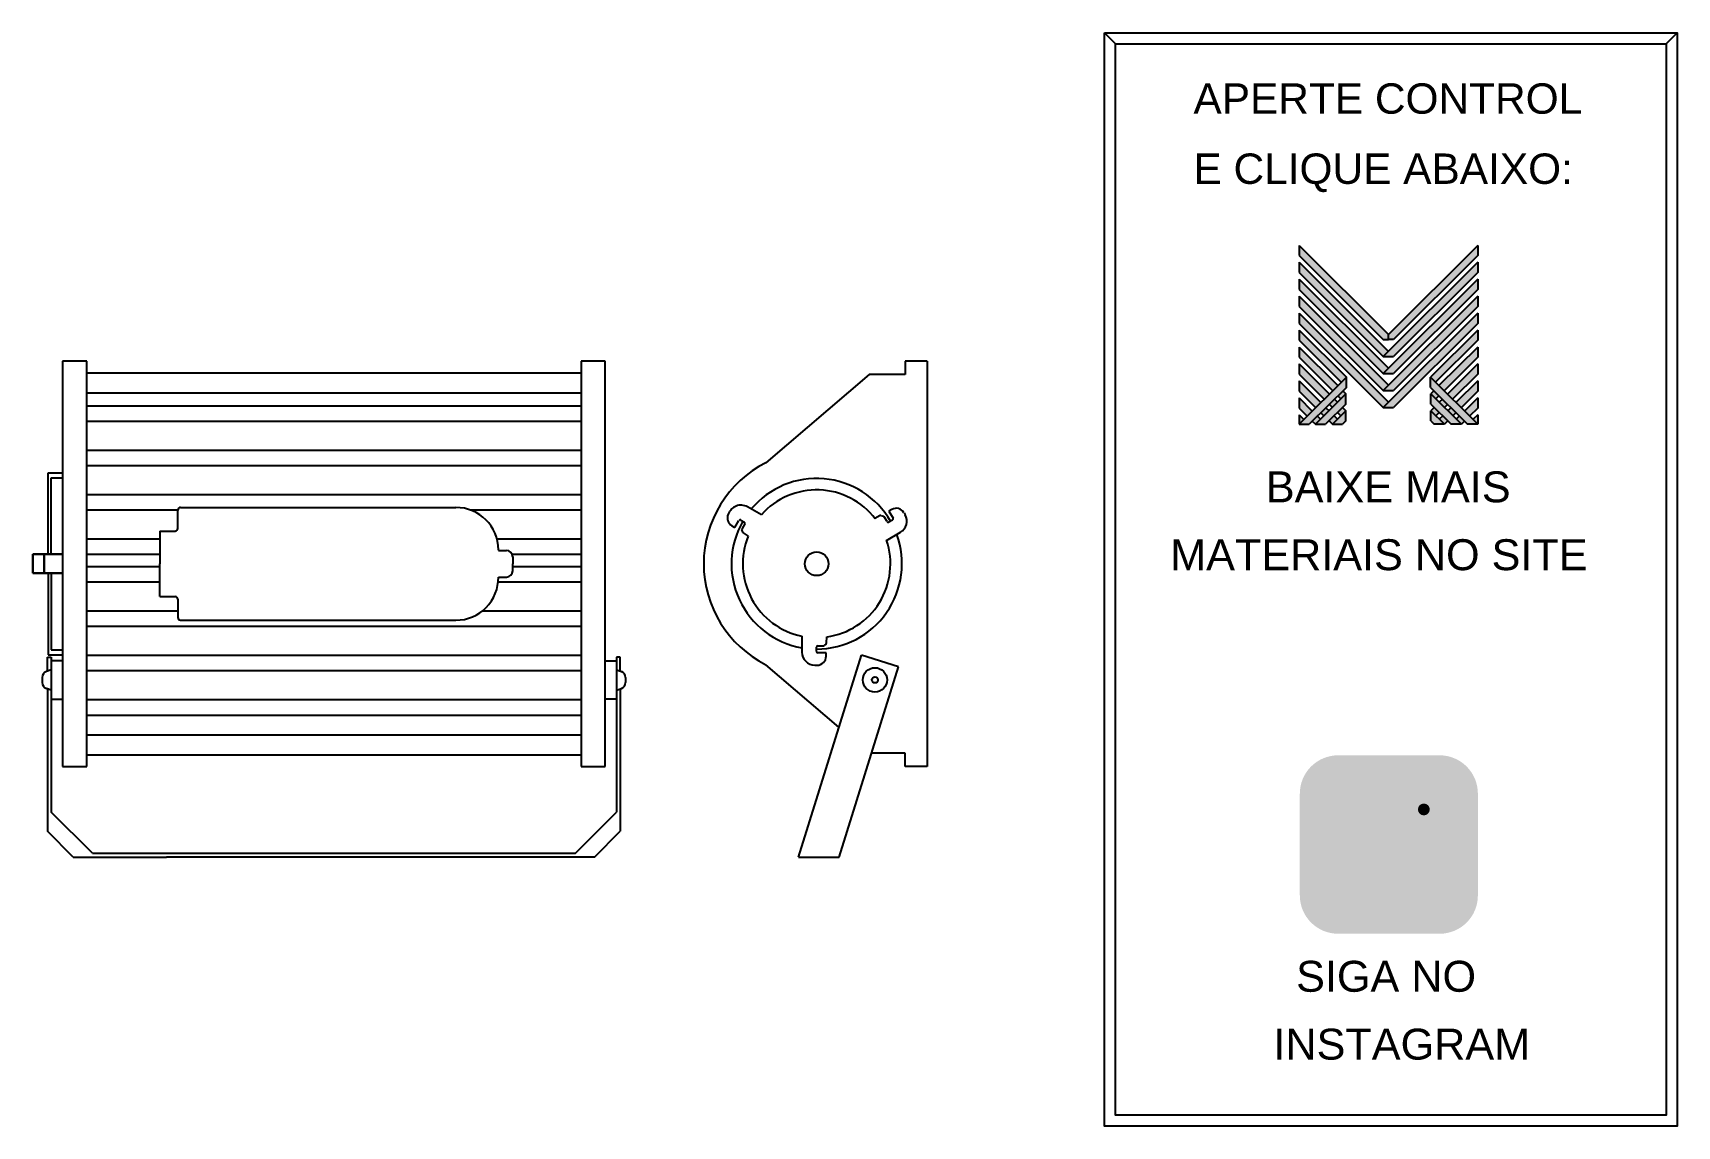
# Model space of a CAD drawing. Header units: millimetres. Extents: x 490 to 1641, y 8 to 773.
import ezdxf

# ---------------------------------------------------------------- set-up
doc = ezdxf.new("R2010")
doc.units = ezdxf.units.MM
for name, color, linetype in [('BUCHA DE PASSAGEM', 20, 'Continuous'), ('logo01', 10, 'Continuous'), ('logo02', 250, 'Continuous'), ('REFLETOR', 1, 'Continuous')]:
    doc.layers.add(name, color=color, linetype=linetype)
doc.styles.get("Standard").update_dxf_attribs({"font": 'arial.ttf'})

# ---------------------------------------------------------------- blocks, each defined once
blk = doc.blocks.new('MESH')
at = {"layer": 'logo01'}
h = blk.add_hatch(color=256, dxfattribs=at)
h.dxf.hatch_style = 1
h.paths.add_polyline_path([(30046, 14087), (30046, 13835), (32119, 11769), (32248, 11769), (32248, 11893)])
h.paths.add_polyline_path([(30046, 13670), (30046, 13418), (32121, 11349), (32248, 11475)])
h.paths.add_polyline_path([(30046, 13253), (30046, 13001), (32121, 10932), (32248, 11058)])
h.paths.add_polyline_path([(30046, 12835), (30046, 12583), (32121, 10515), (32248, 10641)])
h.paths.add_polyline_path([(30046, 12418), (30046, 12166), (32121, 10097), (32248, 10223)])
h.paths.add_polyline_path([(30046, 12001), (30046, 11749), (31084, 10714), (31211, 10840)])
h.paths.add_polyline_path([(30046, 11583), (30046, 11331), (30875, 10505), (31001, 10631)])
h.paths.add_polyline_path([(30046, 11166), (30046, 10914), (30666, 10296), (30792, 10422)])
h.paths.add_polyline_path([(30046, 10749), (30046, 10497), (30456, 10088), (30583, 10214)])
h.paths.add_polyline_path([(30046, 10331), (30046, 10079), (30247, 9879), (30373, 10005)])
h.paths.add_polyline_path([(30164, 9796), (30046, 9914), (30046, 9679)])
h.paths.add_polyline_path([(30574, 9805), (30500, 9879), (30373, 9753), (30448, 9679)])
h.paths.add_polyline_path([(30784, 10013), (30709, 10088), (30583, 9962), (30657, 9887)])
h.paths.add_polyline_path([(30993, 9805), (30910, 9887), (30784, 9761), (30867, 9679)])
h.paths.add_polyline_path([(30993, 10222), (30918, 10296), (30792, 10170), (30867, 10096)])
h.paths.add_polyline_path([(31119, 10096), (30993, 9970), (31076, 9887), (31202, 10013)])
h.paths.add_polyline_path([(31202, 10431), (31128, 10505), (31001, 10379), (31076, 10305)], flags=17)
h.paths.add_polyline_path([(33284, 10840), (33284, 10588), (34196, 9679), (34449, 9679)])
h.paths.add_polyline_path([(33293, 10431), (33293, 10179), (33794, 9679), (34047, 9679)])
h.paths.add_polyline_path([(33293, 10013), (33293, 9761), (33376, 9679), (33628, 9679)], flags=17)
at = {"layer": 'logo02'}
h = blk.add_hatch(color=256, dxfattribs=at)
h.dxf.hatch_style = 1
h.paths.add_polyline_path([(34449, 13835), (34449, 14087), (32248, 11893), (32248, 11769), (32376, 11769)])
h.paths.add_polyline_path([(34449, 13418), (34449, 13670), (32121, 11349), (32374, 11349)])
h.paths.add_polyline_path([(34449, 13001), (34449, 13253), (32121, 10932), (32374, 10932)])
h.paths.add_polyline_path([(34449, 12583), (34449, 12835), (32121, 10515), (32374, 10515)])
h.paths.add_polyline_path([(34449, 12166), (34449, 12418), (32121, 10097), (32374, 10097)])
h.paths.add_polyline_path([(34449, 11749), (34449, 12001), (33284, 10840), (33411, 10714)], flags=17)
h.paths.add_polyline_path([(34449, 11331), (34449, 11583), (33494, 10631), (33620, 10505)], flags=17)
h.paths.add_polyline_path([(34449, 10914), (34449, 11166), (33703, 10422), (33829, 10296)], flags=17)
h.paths.add_polyline_path([(34449, 10497), (34449, 10749), (33912, 10214), (34039, 10088)])
h.paths.add_polyline_path([(34449, 10331), (34122, 10005), (34248, 9879), (34449, 10079)])
h.paths.add_polyline_path([(33577, 10296), (33502, 10222), (33628, 10096), (33703, 10170)])
h.paths.add_polyline_path([(33367, 10505), (33293, 10431), (33419, 10305), (33494, 10379)], flags=17)
h.paths.add_polyline_path([(33376, 10096), (33293, 10013), (33419, 9887), (33502, 9970)])
h.paths.add_polyline_path([(33786, 10088), (33711, 10013), (33838, 9887), (33912, 9962)])
h.paths.add_polyline_path([(33585, 9887), (33502, 9805), (33628, 9679), (33711, 9761)])
h.paths.add_polyline_path([(33995, 9879), (33921, 9805), (34047, 9679), (34122, 9753)])
h.paths.add_polyline_path([(34449, 9914), (34331, 9796), (34449, 9679)])
h.paths.add_polyline_path([(31202, 10013), (30867, 9679), (31119, 9679), (31202, 9761)], flags=17)
h.paths.add_polyline_path([(31202, 10179), (31202, 10431), (30448, 9679), (30701, 9679)])
h.paths.add_polyline_path([(31211, 10588), (31211, 10840), (30046, 9679), (30299, 9679)])
at = {"layer": 'logo01'}
for p, q in [((30046, 14087), (30046, 13835)), ((30046, 14087), (32248, 11893)), ((30046, 13835), (32119, 11769)), ((30046, 13670), (30046, 13418)), ((30046, 13670), (32248, 11475)), ((30046, 13418), (32121, 11349)), ((30046, 13253), (30046, 13001)), ((30046, 13253), (32248, 11058)), ((30046, 13001), (32121, 10932)), ((30046, 12835), (30046, 12583)), ((30046, 12835), (32248, 10641)), ((30046, 12583), (32121, 10515)), ((30046, 12418), (30046, 12166)), ((30046, 12418), (32248, 10223)), ((30046, 12166), (32121, 10097)), ((30046, 12001), (30046, 11749)), ((30046, 12001), (31211, 10840)), ((32119, 11769), (32248, 11769)), ((30046, 11749), (31084, 10714)), ((30046, 11583), (30046, 11331)), ((30046, 11583), (31001, 10631)), ((30046, 11331), (30875, 10505)), ((30046, 11166), (30046, 10914)), ((30046, 11166), (30792, 10422)), ((30046, 10914), (30666, 10296)), ((30046, 10749), (30046, 10497)), ((30046, 10749), (30583, 10214)), ((33284, 10840), (34449, 9679)), ((33284, 10588), (33284, 10840)), ((33284, 10588), (34196, 9679)), ((30046, 10497), (30456, 10088)), ((30046, 10331), (30046, 10079)), ((30046, 10331), (30373, 10005)), ((30792, 10170), (30867, 10096)), ((30918, 10296), (30993, 10222)), ((31001, 10379), (31076, 10305)), ((31128, 10505), (31202, 10431)), ((33293, 10431), (34047, 9679)), ((33293, 10179), (33293, 10431)), ((33293, 10179), (33794, 9679)), ((30046, 10079), (30247, 9879)), ((30046, 9914), (30046, 9679)), ((30046, 9914), (30164, 9796)), ((30373, 9753), (30448, 9679)), ((30500, 9879), (30574, 9805)), ((30583, 9962), (30657, 9887)), ((30709, 10088), (30784, 10013)), ((30784, 9761), (30867, 9679)), ((30910, 9887), (30993, 9805)), ((30993, 9970), (31076, 9887)), ((31119, 10096), (31202, 10013)), ((33293, 10013), (33628, 9679)), ((33293, 9761), (33293, 10013)), ((33293, 9761), (33376, 9679)), ((33628, 9679), (33376, 9679)), ((34047, 9679), (33794, 9679)), ((34449, 9679), (34196, 9679))]:
    blk.add_line(p, q, dxfattribs=at)
at = {"layer": 'logo02'}
for p, q in [((34449, 14087), (32248, 11893)), ((34449, 13835), (32376, 11769)), ((34449, 14087), (34449, 13835)), ((34449, 13670), (32121, 11349)), ((34449, 13418), (32374, 11349)), ((34449, 13670), (34449, 13418)), ((34449, 13253), (32121, 10932)), ((34449, 13001), (32374, 10932)), ((34449, 13253), (34449, 13001)), ((34449, 12835), (32121, 10515)), ((34449, 12583), (32374, 10515)), ((34449, 12835), (34449, 12583)), ((34449, 12418), (32121, 10097)), ((34449, 12166), (32374, 10097)), ((34449, 12418), (34449, 12166)), ((32248, 11769), (32248, 11893)), ((32376, 11769), (32248, 11769)), ((34449, 12001), (33284, 10840)), ((34449, 12001), (34449, 11749)), ((32121, 11349), (32374, 11349)), ((34449, 11749), (33411, 10714)), ((34449, 11583), (33494, 10631)), ((34449, 11583), (34449, 11331)), ((34449, 11331), (33620, 10505)), ((34449, 11166), (33703, 10422)), ((34449, 11166), (34449, 10914)), ((31211, 10840), (30046, 9679)), ((31211, 10588), (30299, 9679)), ((31211, 10588), (31211, 10840)), ((32121, 10932), (32374, 10932)), ((34449, 10914), (33829, 10296)), ((34449, 10749), (33912, 10214)), ((34449, 10749), (34449, 10497)), ((31202, 10431), (30448, 9679)), ((31202, 10179), (30701, 9679)), ((31202, 10179), (31202, 10431)), ((32121, 10515), (32374, 10515)), ((33367, 10505), (33293, 10431)), ((33494, 10379), (33419, 10305)), ((33577, 10296), (33502, 10222)), ((33703, 10170), (33628, 10096)), ((34449, 10497), (34039, 10088)), ((34449, 10331), (34122, 10005)), ((34449, 10331), (34449, 10079)), ((31202, 10013), (30867, 9679)), ((31202, 9761), (31119, 9679)), ((31202, 9761), (31202, 10013)), ((32121, 10097), (32374, 10097)), ((33376, 10096), (33293, 10013)), ((33502, 9970), (33419, 9887)), ((33585, 9887), (33502, 9805)), ((33711, 9761), (33628, 9679)), ((33786, 10088), (33711, 10013)), ((33912, 9962), (33838, 9887)), ((33995, 9879), (33921, 9805)), ((34122, 9753), (34047, 9679)), ((34449, 10079), (34248, 9879)), ((34449, 9914), (34331, 9796)), ((34449, 9914), (34449, 9679)), ((30046, 9679), (30299, 9679)), ((30448, 9679), (30701, 9679)), ((30867, 9679), (31119, 9679))]:
    blk.add_line(p, q, dxfattribs=at)

msp = doc.modelspace()

# ---------------------------------------------------------------- hatches: boundary and pattern name
at = {"layer": 'BUCHA DE PASSAGEM'}
h = msp.add_hatch(color=18, dxfattribs=at)
h.dxf.hatch_style = 1
h.paths.add_polyline_path([(1474.8, 267.1), (1403.7, 267.1, 0.414214), (1376.9, 240.3), (1376.9, 169, 0.414214), (1403.7, 142.2), (1474.8, 142.2, 0.414214), (1501.6, 169), (1501.6, 240.3, 0.414214)])
h.paths.add_polyline_path([(1421.9, 249.8), (1456.6, 249.8, -0.414214), (1484.3, 222.1), (1484.3, 187.3, -0.414214), (1456.6, 159.6), (1421.9, 159.6, -0.414214), (1394.2, 187.3), (1394.2, 222.1, -0.414214)], flags=16)
h.paths.add_polyline_path([(1421.9, 241.5), (1456.6, 241.5, -0.414214), (1476, 222.1), (1476, 187.3, -0.414214), (1456.6, 167.8), (1421.9, 167.8, -0.414214), (1402.5, 187.3), (1402.5, 222.1, -0.414214)], flags=0)
h.paths.add_polyline_path([(1460.5, 204.7, -1), (1418, 204.7, -1)], flags=0)
h.paths.add_polyline_path([(1452.2, 204.7, -1), (1426.3, 204.7, -1)], flags=0)
h.paths.add_polyline_path([(1467.9, 229.2, -1), (1459.6, 229.2, -1)], flags=0)
h.paths.add_polyline_path([(1456.6, 241.5), (1421.9, 241.5, 0.414214), (1402.5, 222.1), (1402.5, 187.3, 0.414214), (1421.9, 167.8), (1456.6, 167.8, 0.414214), (1476, 187.3), (1476, 222.1, 0.414214)], flags=0)
h.paths.add_polyline_path([(1426.3, 204.7, 1), (1452.2, 204.7, 1)], flags=0)
h = msp.add_hatch(color=0, dxfattribs=at)
h.dxf.hatch_style = 1
h.paths.add_polyline_path([(1421.9, 249.8, 0.414214), (1394.2, 222.1), (1394.2, 187.3, 0.414214), (1421.9, 159.6), (1456.6, 159.6, 0.414214), (1484.3, 187.3), (1484.3, 222.1, 0.414214), (1456.6, 249.8)])
h.paths.add_polyline_path([(1467.9, 229.2, -1), (1459.6, 229.2, -1)], flags=16)
h.paths.add_polyline_path([(1460.5, 204.7, -1), (1418, 204.7, -1)], flags=16)
h.paths.add_polyline_path([(1452.2, 204.7, -1), (1426.3, 204.7, -1)], flags=0)
h = msp.add_hatch(color=18, dxfattribs=at)
h.dxf.hatch_style = 1
h.paths.add_polyline_path([(1456.6, 241.5), (1421.9, 241.5, 0.414214), (1402.5, 222.1), (1402.5, 187.3, 0.414214), (1421.9, 167.8), (1456.6, 167.8, 0.414214), (1476, 187.3), (1476, 222.1, 0.414214)])
h.paths.add_polyline_path([(1460.5, 204.7, -1), (1418, 204.7, -1)], flags=16)
h.paths.add_polyline_path([(1452.2, 204.7, -1), (1426.3, 204.7, -1)], flags=0)
h.paths.add_polyline_path([(1459.6, 229.2, -1), (1467.9, 229.2, -1)], flags=16)
h.paths.add_polyline_path([(1452.2, 204.7, 1), (1426.3, 204.7, 1)], flags=0)
h = msp.add_hatch(color=0, dxfattribs=at)
h.dxf.hatch_style = 1
h.paths.add_polyline_path([(1467.9, 229.2, 1), (1459.6, 229.2, 1)])
h = msp.add_hatch(color=0, dxfattribs=at)
h.dxf.hatch_style = 1
h.paths.add_polyline_path([(1418, 204.7, 1), (1460.5, 204.7, 1)])
h.paths.add_polyline_path([(1452.2, 204.7, -1), (1426.3, 204.7, -1)], flags=16)
h = msp.add_hatch(color=18, dxfattribs=at)
h.dxf.hatch_style = 1
h.paths.add_polyline_path([(1426.3, 204.7, 1), (1452.2, 204.7, 1)])

# ---------------------------------------------------------------- linework, layer by layer
for p, q in [((1247.7, 765.1), (1240, 772.8)), ((1633.5, 765.1), (1641.1, 772.8))]:
    msp.add_line(p, q, dxfattribs=at)
for points in [[(1240, 772.8), (1641.1, 772.8), (1641.1, 7.6), (1240, 7.6)], [(1247.7, 765.1), (1633.5, 765.1), (1633.5, 15.2), (1247.7, 15.2)]]:
    msp.add_lwpolyline(points, close=True, dxfattribs=at)
at = {"layer": 'REFLETOR'}
for p, q in [((510.4, 543.1), (510.4, 259.2)), ((527.4, 543.1), (510.4, 543.1)), ((527.4, 259.2), (527.4, 543.1)), ((873.5, 543.1), (873.5, 259.2)), ((890.4, 543.1), (873.5, 543.1)), ((890.4, 259.2), (890.4, 543.1)), ((1115.9, 543.1), (1100.5, 543.1)), ((1100.5, 543.1), (1100.5, 533.7)), ((1115.9, 543.1), (1115.9, 259.2)), ((527.4, 534.9), (873.5, 534.9)), ((1075.2, 533.7), (1002.9, 471.8)), ((1100.5, 533.7), (1075.2, 533.7)), ((527.4, 520.9), (873.5, 520.9)), ((527.4, 511.8), (873.5, 511.8)), ((527.4, 501), (873.5, 501)), ((527.4, 480.8), (873.5, 480.8)), ((500.3, 407.8), (500.3, 464.9)), ((500.3, 464.9), (510.4, 464.9)), ((502.3, 407.8), (502.3, 461.4)), ((502.3, 461.4), (510.4, 461.4)), ((527.4, 469.9), (873.5, 469.9)), ((527.4, 449.7), (873.5, 449.7)), ((527.4, 438.9), (591.1, 438.9)), ((591.1, 425.9), (591.1, 438.8)), ((592.9, 440.6), (785.9, 440.6)), ((795.9, 438.9), (873.5, 438.9)), ((999.8, 435.4), (990, 441)), ((1091.1, 439.2), (1089.1, 438)), ((1089.1, 438), (1092, 433.1)), ((979.2, 427.7), (981.2, 426.5)), ((981.2, 426.5), (984.1, 431.5)), ((985.3, 431.8), (987.9, 430.3)), ((988.2, 429.1), (986.3, 425.8)), ((1082.9, 434.9), (1079.2, 432.9)), ((1083.6, 434.9), (1085.4, 434.4)), ((1087.8, 430.7), (1085.9, 434)), ((1091.6, 431.8), (1089, 430.3)), ((1099.7, 436.9), (1100.5, 435.5)), ((527.4, 418.6), (578.5, 418.6)), ((578.5, 424.1), (589.3, 424.1)), ((578.5, 424.1), (578.5, 401.2)), ((814.6, 418.6), (873.5, 418.6)), ((986.7, 423.3), (986.2, 425.1)), ((987.1, 422.8), (990.6, 420.6)), ((1087.5, 417.5), (1097.2, 423.2)), ((497.4, 407.8), (489.6, 407.8)), ((489.6, 407.8), (489.6, 394.5)), ((489.6, 394.5), (489.6, 407.8)), ((489.6, 407.8), (497.4, 407.8)), ((510.4, 407.8), (497.4, 407.8)), ((497.4, 407.8), (497.4, 394.5)), ((497.4, 394.5), (497.4, 407.8)), ((497.4, 407.8), (510.4, 407.8)), ((527.4, 407.8), (578.5, 407.8)), ((815.6, 410.9), (815.6, 410.5)), ((815.6, 410.5), (821.2, 410.5)), ((825.3, 407.8), (873.5, 407.8)), ((825.7, 406), (825.7, 401.2)), ((489.6, 394.5), (497.4, 394.5)), ((497.4, 394.5), (489.6, 394.5)), ((497.4, 394.5), (510.4, 394.5)), ((510.4, 394.5), (497.4, 394.5)), ((500.3, 394.5), (500.3, 337.4)), ((502.3, 394.5), (502.3, 340.9)), ((527.4, 399.3), (578.5, 399.3)), ((578.5, 378.2), (578.5, 401.2)), ((815.6, 391.8), (821.2, 391.8)), ((825.7, 396.3), (825.7, 401.2)), ((825.7, 399.3), (873.5, 399.3)), ((527.4, 388.5), (578.5, 388.5)), ((815.5, 388.5), (873.5, 388.5)), ((578.5, 378.2), (589.3, 378.2)), ((591.1, 376.4), (591.1, 363.5)), ((527.4, 368.2), (591.1, 368.2)), ((527.4, 357.4), (873.5, 357.4)), ((592.9, 361.7), (785.9, 361.7)), ((804.5, 368.2), (873.5, 368.2)), ((1028.2, 350.5), (1028.2, 339.3)), ((1045.4, 345.8), (1045.6, 350)), ((499.9, 326.1), (499.9, 335.7)), ((499.9, 335.7), (502.5, 335.7)), ((500.3, 337.4), (510.4, 337.4)), ((502.3, 340.9), (510.4, 340.9)), ((502.5, 335.7), (502.5, 333.3)), ((527.4, 337.2), (873.5, 337.2)), ((901, 335.7), (898.3, 335.7)), ((898.3, 335.7), (898.3, 333.3)), ((901, 326.1), (901, 335.7)), ((1025.7, 195.8), (1069.9, 337.2)), ((1038.5, 339.8), (1038.5, 342.8)), ((1039.4, 343.7), (1043.2, 343.7)), ((1045.1, 338.9), (1039.4, 338.9)), ((1045.2, 345.2), (1043.8, 343.9)), ((1045.1, 336.5), (1045.1, 338.9)), ((1095.9, 329.1), (1069.9, 337.2)), ((502.5, 327), (499.1, 325.8)), ((510.4, 333.3), (502.5, 333.3)), ((502.5, 333.3), (502.5, 306.3)), ((527.4, 326.4), (873.5, 326.4)), ((890.4, 333.3), (898.3, 333.3)), ((898.3, 333.3), (898.3, 306.3)), ((898.3, 327), (901.8, 325.8)), ((1054.1, 286.7), (1002.9, 330.5)), ((1037.2, 330.2), (1038.8, 330.2)), ((1054.3, 195.8), (1095.9, 329.1)), ((496.1, 321.5), (496.1, 318.1)), ((502.5, 312.6), (499.1, 313.9)), ((499.9, 313.6), (499.9, 213.9)), ((898.3, 312.6), (901.8, 313.9)), ((901, 313.6), (901, 213.9)), ((904.7, 321.5), (904.7, 318.1)), ((502.5, 306.3), (510.4, 306.3)), ((502.5, 306.3), (502.5, 227.4)), ((527.4, 306.1), (873.5, 306.1)), ((898.3, 306.3), (890.4, 306.3)), ((898.3, 306.3), (898.3, 227.4)), ((527.4, 295.3), (873.5, 295.3)), ((527.4, 281.4), (873.5, 281.4)), ((527.4, 267.4), (873.5, 267.4)), ((1100.5, 268.6), (1077, 268.6)), ((1100.5, 259.2), (1100.5, 268.6)), ((510.4, 259.2), (527.4, 259.2)), ((873.5, 259.2), (890.4, 259.2)), ((1115.9, 259.2), (1100.5, 259.2)), ((531.4, 198.5), (502.5, 227.4)), ((869.5, 198.5), (898.3, 227.4)), ((517.9, 195.8), (499.9, 213.9)), ((883, 195.8), (901, 213.9)), ((517.9, 195.8), (583.1, 195.8)), ((531.4, 198.5), (869.5, 198.5)), ((883, 195.8), (583.1, 195.8)), ((1025.7, 195.8), (1054.3, 195.8))]:
    msp.add_line(p, q, dxfattribs=at)
for centre, radius in [((1038.5, 401.2), 8.31), ((1079.3, 319.9), 8.5), ((1079.3, 319.9), 2.15)]:
    msp.add_circle(centre, radius, dxfattribs=at)
for centre, radius, start, end in [((1038.5, 401.2), 79.1, 116.6759, 243.3241), ((1038.5, 401.2), 59.7, 30, 140.0649), ((1038.5, 401.2), 51.7, 37.3873, 138.4931), ((592.9, 438.8), 1.8, 90, 180), ((785.9, 410.9), 29.7, 0, 90), ((985.5, 432.9), 9.32, 60.8787, 161.8328), ((1094.2, 433.7), 6.31, 30, 120), ((982.3, 433.2), 6.31, 155.3355, 240), ((1038.5, 401.2), 59.7, 150, 260.0649), ((984.9, 431.1), 0.901, 60, 150), ((987.4, 429.6), 0.901, 330, 60), ((1083.3, 434.1), 0.901, 73.8151, 117.6301), ((1085.1, 433.5), 0.901, 30, 73.8151), ((1088.6, 431.1), 0.901, 210, 300), ((1091.2, 432.6), 0.901, 300, 30), ((1092.7, 431), 9.01, 300, 30), ((589.3, 425.9), 1.8, 270, 0), ((987.1, 425.4), 0.901, 150, 193.8151), ((987.5, 423.5), 0.901, 193.8151, 237.6301), ((1038.5, 401.2), 51.7, 157.948, 258.4931), ((1038.5, 401.2), 59.7, 270, 20.0649), ((1038.5, 401.2), 51.7, 277.948, 18.4931), ((821.2, 406), 4.5, 0, 90), ((785.9, 391.4), 29.7, 270, 0.8013), ((821.2, 396.3), 4.5, 270, 0), ((589.3, 376.4), 1.8, 0, 90), ((592.9, 363.5), 1.8, 180, 270), ((1044.5, 345.9), 0.901, 313.8151, 357.6301), ((1037.2, 339.3), 9.01, 180, 270), ((1039.4, 342.8), 0.901, 90, 180), ((1039.4, 339.8), 0.901, 180, 270), ((1038.8, 336.5), 6.31, 270, 0), ((1043.2, 344.6), 0.901, 270, 313.8151), ((500.6, 321.5), 4.5, 110.3228, 180), ((900.2, 321.5), 4.5, 0, 69.6772), ((500.6, 318.1), 4.5, 180, 249.6772), ((900.2, 318.1), 4.5, 290.3228, 0)]:
    msp.add_arc(centre, radius, start, end, dxfattribs=at)

# ---------------------------------------------------------------- block references
at = {"xscale": 0.02842171870665473, "yscale": 0.02842171870665473, "zscale": 0.02842171870665473}
msp.add_blockref('MESH', (522.4, 223.7), dxfattribs=at)

# ---------------------------------------------------------------- texts
at = {"layer": 'BUCHA DE PASSAGEM'}
for s, height, p in [('APERTE CONTROL', 21.263, (1302.4, 716.2)), ('E CLIQUE ABAIXO:', 21.263, (1302.4, 667.1)), ('BAIXE MAIS', 21.65, (1353.1, 444.2)), ('MATERIAIS NO SITE', 21.646, (1286.1, 396.7)), ('SIGA NO', 21.65, (1374.3, 101.6)), ('INSTAGRAM', 21.65, (1358.4, 54.1))]:
    msp.add_text(s, height=height, dxfattribs=at).set_placement(p)

doc.saveas('drawing.dxf')
